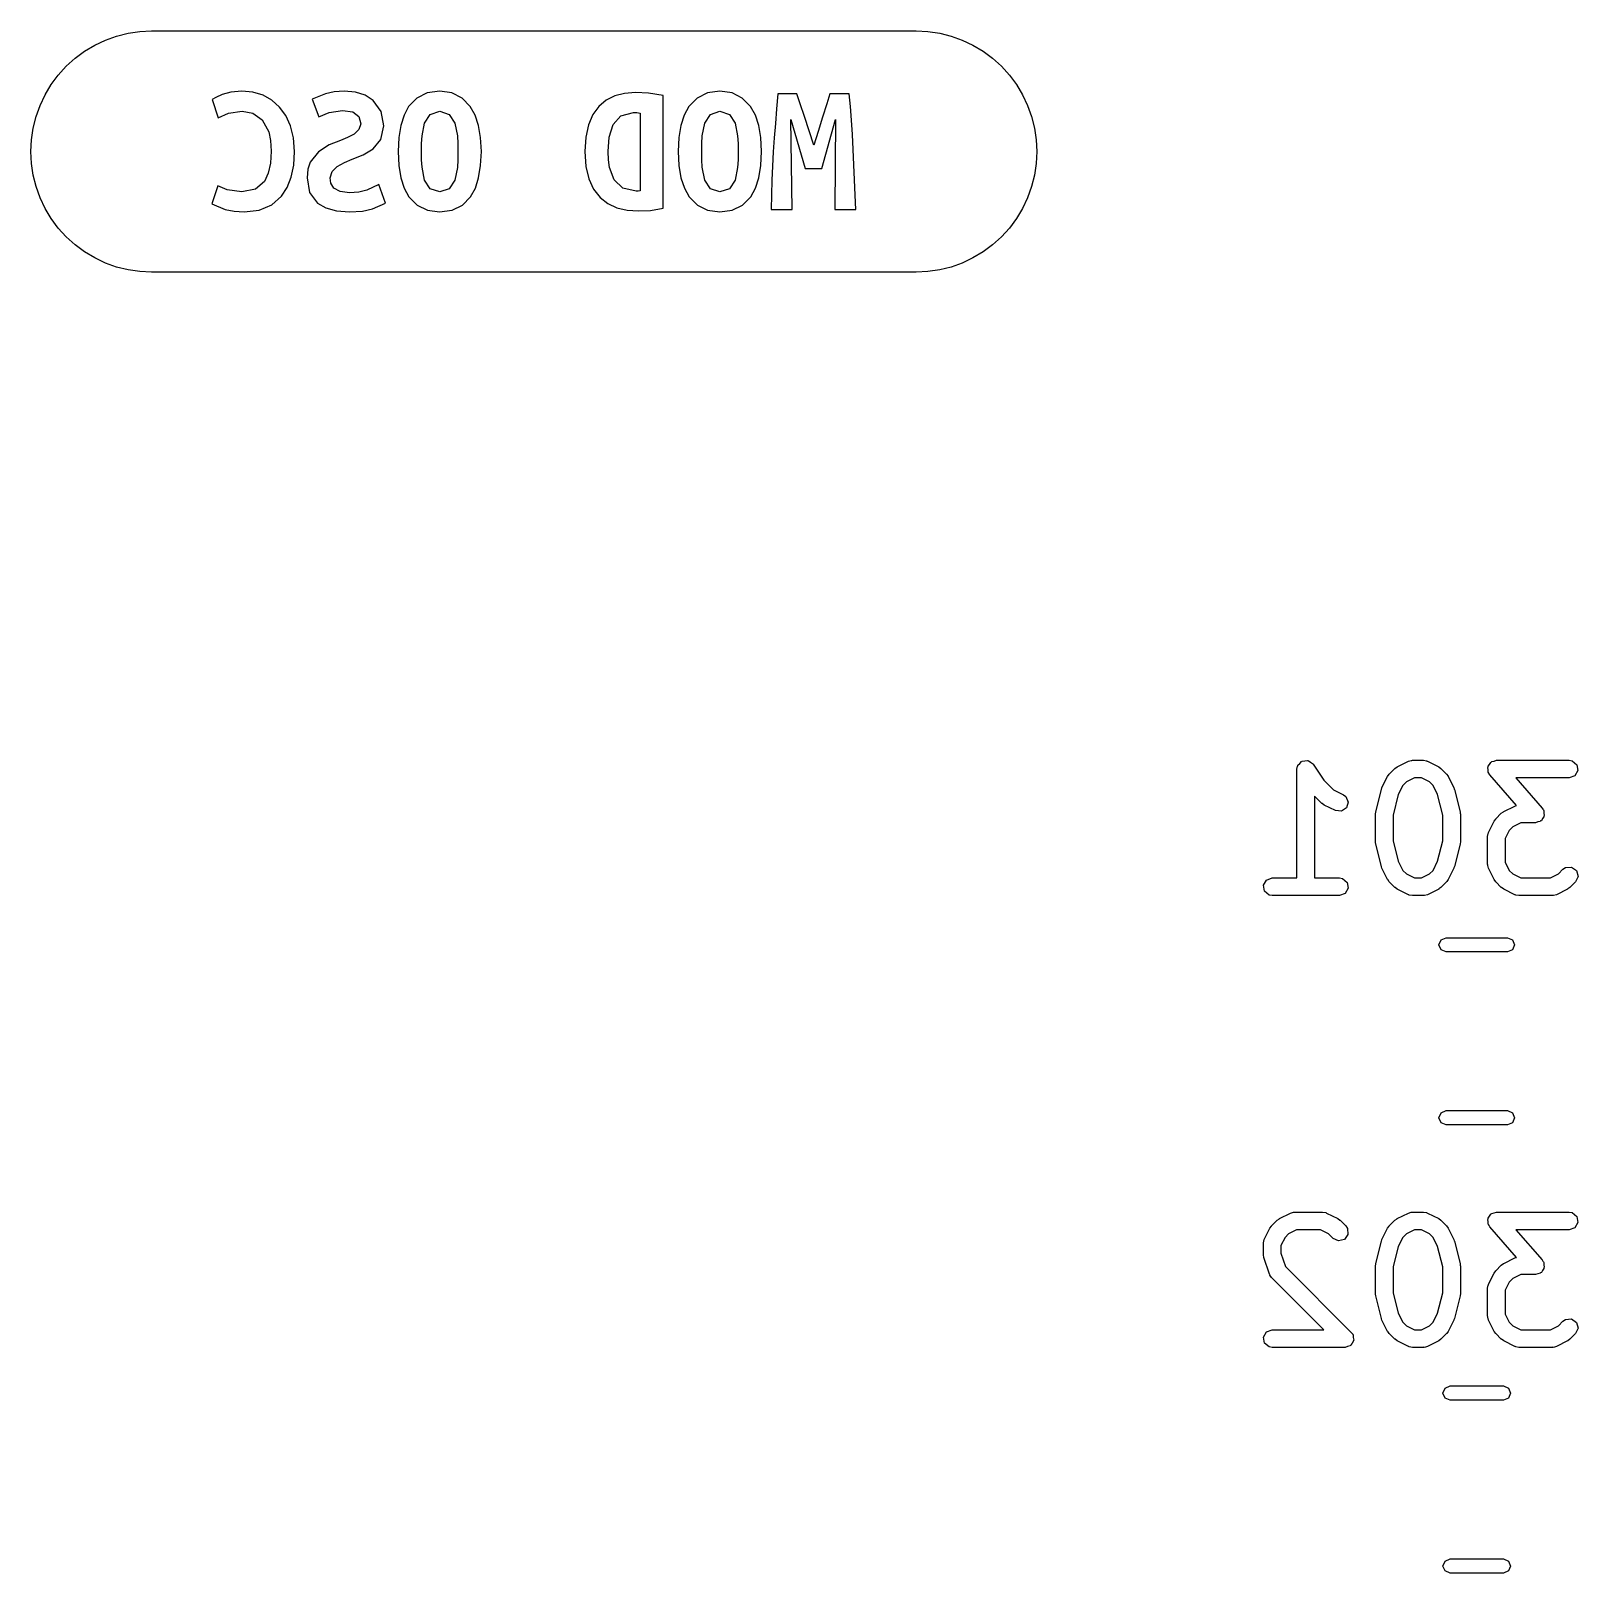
# Model space of a CAD drawing. Extents: x 88 to 206, y -135 to -60.
# Drawn here: x 107.87 to 121.01, y -95.75 to -82.65 of the extents above; entities that cross this region are included whole.
import ezdxf

# ---------------------------------------------------------------- set-up
doc = ezdxf.new("R2010")
doc.units = 0
doc.layers.add('BLACK', color=7, linetype='CONTINUOUS')

msp = doc.modelspace()

# ---------------------------------------------------------------- linework, layer by layer
at = {"layer": 'BLACK', "linetype": 'CONTINUOUS'}
for p, q in [((108.595, -82.6916), (108.693, -82.6671)), ((108.693, -82.6671), (108.793, -82.6523)), ((108.793, -82.6523), (108.893, -82.6474)), ((108.893, -82.6474), (115.389, -82.6474)), ((115.389, -82.6474), (115.489, -82.6523)), ((115.489, -82.6523), (115.589, -82.6671)), ((115.589, -82.6671), (115.687, -82.6916)), ((108.323, -82.8202), (108.41, -82.7685)), ((108.41, -82.7685), (108.501, -82.7255)), ((108.501, -82.7255), (108.595, -82.6916)), ((115.687, -82.6916), (115.781, -82.7255)), ((115.781, -82.7255), (115.872, -82.7685)), ((115.872, -82.7685), (115.959, -82.8202)), ((108.168, -82.9477), (108.243, -82.8802)), ((108.243, -82.8802), (108.323, -82.8202)), ((115.959, -82.8202), (116.039, -82.8802)), ((116.039, -82.8802), (116.114, -82.9477)), ((108.041, -83.1031), (108.1, -83.0223)), ((108.1, -83.0223), (108.168, -82.9477)), ((116.114, -82.9477), (116.182, -83.0223)), ((116.182, -83.0223), (116.241, -83.1031)), ((107.946, -83.2804), (107.989, -83.1894)), ((107.989, -83.1894), (108.041, -83.1031)), ((109.493, -83.1886), (109.44, -83.2124)), ((109.567, -83.1688), (109.493, -83.1886)), ((109.661, -83.16), (109.567, -83.1688)), ((109.754, -83.1686), (109.661, -83.16)), ((109.84, -83.1942), (109.754, -83.1686)), ((109.916, -83.2362), (109.84, -83.1942)), ((110.372, -83.1807), (110.258, -83.2267)), ((110.445, -83.1652), (110.372, -83.1807)), ((110.53, -83.16), (110.445, -83.1652)), ((110.627, -83.1687), (110.53, -83.16)), ((110.709, -83.1946), (110.627, -83.1687)), ((110.777, -83.2378), (110.709, -83.1946)), ((111.235, -83.1744), (111.147, -83.2175)), ((111.341, -83.16), (111.235, -83.1744)), ((111.444, -83.1744), (111.341, -83.16)), ((111.531, -83.2175), (111.444, -83.1744)), ((112.828, -83.1997), (112.754, -83.2364)), ((112.912, -83.1783), (112.828, -83.1997)), ((113.005, -83.1711), (112.912, -83.1783)), ((113.114, -83.1759), (113.005, -83.1711)), ((113.24, -83.195), (113.114, -83.1759)), ((113.24, -84.1538), (113.24, -83.195)), ((113.616, -83.1744), (113.528, -83.2175)), ((113.722, -83.16), (113.616, -83.1744)), ((113.825, -83.1744), (113.722, -83.16)), ((113.912, -83.2175), (113.825, -83.1744)), ((114.214, -83.1823), (114.203, -83.3093)), ((114.376, -83.1823), (114.214, -83.1823)), ((114.405, -83.2664), (114.376, -83.1823)), ((114.657, -83.1823), (114.629, -83.268)), ((114.819, -83.1823), (114.657, -83.1823)), ((114.83, -83.2898), (114.819, -83.1823)), ((116.241, -83.1031), (116.293, -83.1894)), ((116.293, -83.1894), (116.336, -83.2804)), ((107.912, -83.3751), (107.946, -83.2804)), ((109.44, -83.2124), (109.407, -83.2315)), ((109.407, -83.2315), (109.458, -83.3871)), ((109.546, -83.3466), (109.664, -83.3299)), ((109.664, -83.3299), (109.754, -83.3466)), ((109.981, -83.2942), (109.916, -83.2362)), ((110.034, -83.3674), (109.981, -83.2942)), ((110.258, -83.2267), (110.315, -83.3775)), ((110.403, -83.3394), (110.515, -83.3235)), ((110.515, -83.3235), (110.602, -83.3361)), ((110.602, -83.3361), (110.654, -83.3736)), ((110.844, -83.3307), (110.777, -83.2378)), ((110.866, -83.4537), (110.844, -83.3307)), ((111.077, -83.2894), (111.038, -83.3619)), ((111.147, -83.2175), (111.077, -83.2894)), ((111.26, -83.3569), (111.341, -83.3299)), ((111.341, -83.3299), (111.422, -83.3569)), ((111.601, -83.2894), (111.531, -83.2175)), ((111.642, -83.3619), (111.601, -83.2894)), ((112.692, -83.2894), (112.642, -83.3589)), ((112.754, -83.2364), (112.692, -83.2894)), ((113.459, -83.2894), (113.419, -83.3619)), ((113.528, -83.2175), (113.459, -83.2894)), ((113.641, -83.3569), (113.722, -83.3299)), ((113.722, -83.3299), (113.803, -83.3569)), ((113.983, -83.2894), (113.912, -83.2175)), ((114.023, -83.3619), (113.983, -83.2894)), ((114.203, -83.3093), (114.193, -83.4331)), ((114.44, -83.3751), (114.405, -83.2664)), ((114.629, -83.268), (114.594, -83.3807)), ((114.839, -83.4061), (114.83, -83.2898)), ((116.336, -83.2804), (116.37, -83.3751)), ((107.887, -83.4728), (107.912, -83.3751)), ((109.458, -83.3871), (109.546, -83.3466)), ((109.754, -83.3466), (109.832, -83.4021)), ((109.832, -83.4021), (109.888, -83.5061)), ((110.074, -83.4553), (110.034, -83.3674)), ((110.099, -83.5573), (110.074, -83.4553)), ((110.315, -83.3775), (110.403, -83.3394)), ((110.654, -83.3736), (110.671, -83.4363)), ((110.671, -83.4363), (110.655, -83.4863)), ((110.841, -83.5704), (110.866, -83.4537)), ((111.01, -83.45), (110.993, -83.5536)), ((111.038, -83.3619), (111.01, -83.45)), ((111.191, -83.5387), (111.213, -83.4299)), ((111.213, -83.4299), (111.26, -83.3569)), ((111.422, -83.3569), (111.469, -83.4307)), ((111.469, -83.4307), (111.491, -83.5395)), ((111.671, -83.45), (111.642, -83.3619)), ((111.689, -83.5536), (111.671, -83.45)), ((112.605, -83.445), (112.582, -83.5492)), ((112.642, -83.3589), (112.605, -83.445)), ((112.782, -83.549), (112.816, -83.4426)), ((112.816, -83.4426), (112.881, -83.3688)), ((112.881, -83.3688), (112.987, -83.341)), ((112.987, -83.341), (113.016, -83.3418)), ((113.016, -83.3418), (113.044, -83.3458)), ((113.044, -83.3458), (113.044, -84.0062)), ((113.391, -83.45), (113.374, -83.5536)), ((113.419, -83.3619), (113.391, -83.45)), ((113.572, -83.5387), (113.594, -83.4299)), ((113.594, -83.4299), (113.641, -83.3569)), ((113.803, -83.3569), (113.85, -83.4307)), ((113.85, -83.4307), (113.872, -83.5395)), ((114.053, -83.45), (114.023, -83.3619)), ((114.07, -83.5536), (114.053, -83.45)), ((114.193, -83.4331), (114.183, -83.5547)), ((114.335, -84.1649), (114.325, -83.4013)), ((114.325, -83.4013), (114.446, -83.8173)), ((114.479, -83.4958), (114.44, -83.3751)), ((114.594, -83.3807), (114.556, -83.5029)), ((114.589, -83.8173), (114.705, -83.4013)), ((114.705, -83.4013), (114.697, -84.1649)), ((114.847, -83.5287), (114.839, -83.4061)), ((116.37, -83.3751), (116.395, -83.4728)), ((107.868, -83.6728), (107.873, -83.5723)), ((107.873, -83.5723), (107.887, -83.4728)), ((109.888, -83.5061), (109.904, -83.5791)), ((109.904, -83.5791), (109.909, -83.668)), ((110.107, -83.6728), (110.099, -83.5573)), ((110.498, -83.5776), (110.402, -83.6164)), ((110.559, -83.5537), (110.498, -83.5776)), ((110.615, -83.5244), (110.559, -83.5537)), ((110.655, -83.4863), (110.615, -83.5244)), ((110.777, -83.649), (110.841, -83.5704)), ((110.993, -83.5536), (110.987, -83.6728)), ((111.187, -83.6035), (111.191, -83.5387)), ((111.491, -83.5395), (111.495, -83.6037)), ((111.695, -83.6728), (111.689, -83.5536)), ((112.582, -83.5492), (112.574, -83.6728)), ((112.773, -83.6728), (112.782, -83.549)), ((113.374, -83.5536), (113.368, -83.6728)), ((113.568, -83.6035), (113.572, -83.5387)), ((113.872, -83.5395), (113.876, -83.6037)), ((114.076, -83.6728), (114.07, -83.5536)), ((114.183, -83.5547), (114.175, -83.6752)), ((114.519, -83.6172), (114.479, -83.4958)), ((114.556, -83.5029), (114.519, -83.6172)), ((114.854, -83.6553), (114.847, -83.5287)), ((116.395, -83.4728), (116.409, -83.5723)), ((116.409, -83.5723), (116.414, -83.6728)), ((107.873, -83.7733), (107.868, -83.6728)), ((109.909, -83.668), (109.903, -83.7715)), ((110.101, -83.7888), (110.107, -83.6728)), ((110.31, -83.6736), (110.241, -83.7625)), ((110.402, -83.6164), (110.31, -83.6736)), ((110.598, -83.7379), (110.69, -83.7014)), ((110.69, -83.7014), (110.777, -83.649)), ((110.987, -83.6728), (110.993, -83.792)), ((111.185, -83.6728), (111.187, -83.6035)), ((111.187, -83.7419), (111.185, -83.6728)), ((111.495, -83.6037), (111.496, -83.6728)), ((111.496, -83.6728), (111.495, -83.7421)), ((111.689, -83.792), (111.695, -83.6728)), ((112.574, -83.6728), (112.583, -83.7992)), ((112.776, -83.7428), (112.773, -83.6728)), ((113.368, -83.6728), (113.374, -83.792)), ((113.567, -83.6728), (113.568, -83.6035)), ((113.568, -83.7419), (113.567, -83.6728)), ((113.876, -83.6037), (113.878, -83.6728)), ((113.878, -83.6728), (113.876, -83.7421)), ((114.07, -83.792), (114.076, -83.6728)), ((114.175, -83.6752), (114.169, -83.7954)), ((114.86, -83.7843), (114.854, -83.6553)), ((116.414, -83.6728), (116.409, -83.7733)), ((107.887, -83.8728), (107.873, -83.7733)), ((109.883, -83.8575), (109.851, -83.926)), ((109.903, -83.7715), (109.883, -83.8575)), ((110.08, -83.8907), (110.101, -83.7888)), ((110.221, -83.8226), (110.214, -83.8966)), ((110.241, -83.7625), (110.221, -83.8226)), ((110.409, -83.895), (110.426, -83.8411)), ((110.426, -83.8411), (110.471, -83.799)), ((110.471, -83.799), (110.531, -83.7657)), ((110.531, -83.7657), (110.598, -83.7379)), ((110.993, -83.792), (111.01, -83.8956)), ((111.191, -83.8062), (111.187, -83.7419)), ((111.213, -83.9149), (111.191, -83.8062)), ((111.491, -83.8069), (111.469, -83.9157)), ((111.495, -83.7421), (111.491, -83.8069)), ((111.672, -83.8956), (111.689, -83.792)), ((112.583, -83.7992), (112.609, -83.9054)), ((112.785, -83.8069), (112.776, -83.7428)), ((112.824, -83.9125), (112.785, -83.8069)), ((113.374, -83.792), (113.391, -83.8956)), ((113.572, -83.8062), (113.568, -83.7419)), ((113.594, -83.9149), (113.572, -83.8062)), ((113.872, -83.8069), (113.85, -83.9157)), ((113.876, -83.7421), (113.872, -83.8069)), ((114.053, -83.8956), (114.07, -83.792)), ((114.169, -83.7954), (114.163, -83.9165)), ((114.446, -83.8173), (114.589, -83.8173)), ((114.866, -83.9141), (114.86, -83.7843)), ((116.409, -83.7733), (116.395, -83.8728)), ((107.912, -83.9705), (107.887, -83.8728)), ((107.946, -84.0652), (107.912, -83.9705)), ((109.455, -83.9633), (109.406, -84.1173)), ((109.535, -83.9982), (109.455, -83.9633)), ((109.775, -83.9933), (109.661, -84.0157)), ((109.851, -83.926), (109.775, -83.9933)), ((109.998, -84.0522), (110.046, -83.9785)), ((110.046, -83.9785), (110.08, -83.8907)), ((110.214, -83.8966), (110.236, -84.0191)), ((110.416, -83.9419), (110.409, -83.895)), ((110.442, -83.9832), (110.416, -83.9419)), ((110.494, -84.0117), (110.442, -83.9832)), ((110.823, -83.9522), (110.721, -83.9998)), ((110.881, -84.111), (110.823, -83.9522)), ((111.01, -83.8956), (111.039, -83.9837)), ((111.039, -83.9837), (111.079, -84.0562)), ((111.261, -83.9887), (111.213, -83.9149)), ((111.341, -84.0157), (111.261, -83.9887)), ((111.422, -83.9887), (111.341, -84.0157)), ((111.469, -83.9157), (111.422, -83.9887)), ((111.604, -84.0562), (111.644, -83.9837)), ((111.644, -83.9837), (111.672, -83.8956)), ((112.609, -83.9054), (112.649, -83.9925)), ((112.649, -83.9925), (112.703, -84.0617)), ((112.897, -83.9824), (112.824, -83.9125)), ((113.009, -84.0078), (112.897, -83.9824)), ((113.391, -83.8956), (113.42, -83.9837)), ((113.42, -83.9837), (113.46, -84.0562)), ((113.642, -83.9887), (113.594, -83.9149)), ((113.722, -84.0157), (113.642, -83.9887)), ((113.803, -83.9887), (113.722, -84.0157)), ((113.85, -83.9157), (113.803, -83.9887)), ((113.985, -84.0562), (114.025, -83.9837)), ((114.025, -83.9837), (114.053, -83.8956)), ((114.163, -83.9165), (114.159, -84.0393)), ((114.871, -84.0419), (114.866, -83.9141)), ((116.37, -83.9705), (116.336, -84.0652)), ((116.395, -83.8728), (116.37, -83.9705)), ((107.989, -84.1562), (107.946, -84.0652)), ((109.406, -84.1173), (109.518, -84.1641)), ((109.661, -84.0157), (109.535, -83.9982)), ((109.808, -84.1707), (109.914, -84.1263)), ((109.914, -84.1263), (109.998, -84.0522)), ((110.236, -84.0191), (110.303, -84.1102)), ((110.303, -84.1102), (110.374, -84.152)), ((110.576, -84.022), (110.494, -84.0117)), ((110.655, -84.0165), (110.576, -84.022)), ((110.721, -83.9998), (110.655, -84.0165)), ((110.771, -84.1594), (110.881, -84.111)), ((111.079, -84.0562), (111.149, -84.1281)), ((111.534, -84.1281), (111.604, -84.0562)), ((112.703, -84.0617), (112.769, -84.1139)), ((112.769, -84.1139), (112.847, -84.1498)), ((113.027, -84.0078), (113.009, -84.0078)), ((113.044, -84.0062), (113.027, -84.0078)), ((113.46, -84.0562), (113.53, -84.1281)), ((113.915, -84.1281), (113.985, -84.0562)), ((114.159, -84.0393), (114.156, -84.1649)), ((114.876, -84.1649), (114.871, -84.0419)), ((116.336, -84.0652), (116.293, -84.1562)), ((108.041, -84.2425), (107.989, -84.1562)), ((108.1, -84.3233), (108.041, -84.2425)), ((109.518, -84.1641), (109.594, -84.1802)), ((109.594, -84.1802), (109.68, -84.1856)), ((109.68, -84.1856), (109.808, -84.1707)), ((110.374, -84.152), (110.464, -84.1772)), ((110.464, -84.1772), (110.576, -84.1856)), ((110.576, -84.1856), (110.686, -84.179)), ((110.686, -84.179), (110.771, -84.1594)), ((111.149, -84.1281), (111.236, -84.1712)), ((111.236, -84.1712), (111.339, -84.1856)), ((111.339, -84.1856), (111.446, -84.1712)), ((111.446, -84.1712), (111.534, -84.1281)), ((112.847, -84.1498), (112.934, -84.1707)), ((112.934, -84.1707), (113.03, -84.1776)), ((113.03, -84.1776), (113.132, -84.1721)), ((113.132, -84.1721), (113.24, -84.1538)), ((113.53, -84.1281), (113.617, -84.1712)), ((113.617, -84.1712), (113.721, -84.1856)), ((113.721, -84.1856), (113.827, -84.1712)), ((113.827, -84.1712), (113.915, -84.1281)), ((114.156, -84.1649), (114.335, -84.1649)), ((114.697, -84.1649), (114.876, -84.1649)), ((116.241, -84.2425), (116.182, -84.3233)), ((116.293, -84.1562), (116.241, -84.2425)), ((108.168, -84.3979), (108.1, -84.3233)), ((116.182, -84.3233), (116.114, -84.3979)), ((108.243, -84.4654), (108.168, -84.3979)), ((108.323, -84.5254), (108.243, -84.4654)), ((116.039, -84.4654), (115.959, -84.5254)), ((116.114, -84.3979), (116.039, -84.4654)), ((108.41, -84.5771), (108.323, -84.5254)), ((108.501, -84.6201), (108.41, -84.5771)), ((108.595, -84.654), (108.501, -84.6201)), ((115.781, -84.6201), (115.687, -84.654)), ((115.872, -84.5771), (115.781, -84.6201)), ((115.959, -84.5254), (115.872, -84.5771)), ((108.693, -84.6785), (108.595, -84.654)), ((108.793, -84.6933), (108.693, -84.6785)), ((108.893, -84.6982), (108.793, -84.6933)), ((115.389, -84.6982), (108.893, -84.6982)), ((115.489, -84.6933), (115.389, -84.6982)), ((115.589, -84.6785), (115.489, -84.6933)), ((115.687, -84.654), (115.589, -84.6785)), ((118.649, -88.8727), (118.663, -88.856)), ((118.663, -88.856), (118.667, -88.8553)), ((118.667, -88.8553), (118.67, -88.8523)), ((118.67, -88.8523), (118.692, -88.8509)), ((118.692, -88.8509), (118.713, -88.8471)), ((118.713, -88.8471), (118.717, -88.8493)), ((118.717, -88.8493), (118.721, -88.849)), ((118.721, -88.849), (118.739, -88.8619)), ((119.476, -88.9015), (119.571, -88.8539)), ((119.571, -88.8539), (119.596, -88.8465)), ((119.596, -88.8465), (119.601, -88.8475)), ((119.601, -88.8475), (119.605, -88.846)), ((119.605, -88.846), (119.7, -88.846)), ((119.7, -88.846), (119.726, -88.8505)), ((119.726, -88.8505), (119.729, -88.8534)), ((119.729, -88.8534), (119.734, -88.8539)), ((119.734, -88.8539), (119.829, -88.9015)), ((120.276, -88.8615), (120.28, -88.8568)), ((120.28, -88.8568), (120.3, -88.8529)), ((120.3, -88.8529), (120.319, -88.846)), ((120.319, -88.846), (120.938, -88.846)), ((120.938, -88.846), (120.964, -88.8505)), ((120.964, -88.8505), (121.003, -88.8835)), ((118.625, -88.921), (118.63, -88.8953)), ((118.625, -89.846), (118.625, -88.921)), ((118.63, -88.8953), (118.632, -88.892)), ((118.632, -88.892), (118.633, -88.8877)), ((118.633, -88.8877), (118.649, -88.8727)), ((118.739, -88.8619), (118.757, -88.8728)), ((118.757, -88.8728), (118.759, -88.8768)), ((118.759, -88.8768), (118.762, -88.8794)), ((118.762, -88.8794), (118.854, -89.0161)), ((119.347, -89.0779), (119.395, -88.9827)), ((119.395, -88.9827), (119.408, -88.9647)), ((119.408, -88.9647), (119.409, -88.9632)), ((119.409, -88.9632), (119.457, -88.9156)), ((119.457, -88.9156), (119.475, -88.9027)), ((119.475, -88.9027), (119.476, -88.9015)), ((119.829, -88.9015), (119.847, -88.9149)), ((119.847, -88.9149), (119.848, -88.9156)), ((119.848, -88.9156), (119.896, -88.9632)), ((119.896, -88.9632), (119.909, -88.9816)), ((119.909, -88.9816), (119.91, -88.9827)), ((119.91, -88.9827), (119.958, -89.0779)), ((120.245, -88.908), (120.248, -88.9028)), ((120.249, -88.9279), (120.245, -88.908)), ((120.248, -88.8968), (120.261, -88.881)), ((120.248, -88.9028), (120.248, -88.8968)), ((120.249, -88.9481), (120.249, -88.9279)), ((120.254, -88.9554), (120.249, -88.9481)), ((120.254, -88.9585), (120.254, -88.9554)), ((120.257, -88.9607), (120.254, -88.9585)), ((120.263, -88.9704), (120.257, -88.9607)), ((120.261, -88.881), (120.271, -88.8635)), ((120.49, -89.2306), (120.263, -88.9704)), ((120.271, -88.8635), (120.276, -88.8615)), ((120.986, -88.9784), (120.938, -88.996)), ((121.012, -88.934), (120.986, -88.9784)), ((121.003, -88.8835), (121.012, -88.934)), ((118.854, -89.0161), (118.935, -89.0974)), ((118.935, -89.0974), (119.019, -89.1396)), ((119.294, -89.2837), (119.342, -89.0933)), ((119.342, -89.0933), (119.347, -89.0814)), ((119.347, -89.0814), (119.347, -89.0779)), ((119.524, -89.0606), (119.485, -89.1376)), ((119.554, -89.0302), (119.524, -89.0606)), ((119.622, -88.996), (119.554, -89.0302)), ((119.682, -88.996), (119.622, -88.996)), ((119.751, -89.0302), (119.682, -88.996)), ((119.781, -89.0606), (119.751, -89.0302)), ((119.82, -89.1376), (119.781, -89.0606)), ((119.958, -89.0779), (119.961, -89.0903)), ((119.961, -89.0903), (119.963, -89.0933)), ((119.963, -89.0933), (120.011, -89.2837)), ((120.938, -88.996), (120.484, -88.996)), ((120.484, -88.996), (120.709, -89.2525)), ((118.837, -89.2121), (118.775, -89.1497)), ((118.775, -89.1497), (118.775, -89.846)), ((118.839, -89.2128), (118.837, -89.2121)), ((118.857, -89.2262), (118.839, -89.2128)), ((118.952, -89.2738), (118.857, -89.2262)), ((119.046, -89.2514), (119.003, -89.2796)), ((119.019, -89.1396), (119.04, -89.1551)), ((119.04, -89.1551), (119.061, -89.2022)), ((119.061, -89.2022), (119.046, -89.2514)), ((119.485, -89.1376), (119.442, -89.3112)), ((119.863, -89.3112), (119.82, -89.1376)), ((120.381, -89.2825), (120.476, -89.2349)), ((120.476, -89.2349), (120.49, -89.2306)), ((120.709, -89.2525), (120.715, -89.2622)), ((119.003, -89.2796), (118.952, -89.2738)), ((119.292, -89.3019), (119.294, -89.2872)), ((119.292, -89.54), (119.292, -89.3019)), ((119.294, -89.2872), (119.294, -89.2837)), ((119.442, -89.3112), (119.442, -89.5308)), ((119.863, -89.5308), (119.863, -89.3112)), ((120.011, -89.2837), (120.012, -89.2987)), ((120.012, -89.2987), (120.013, -89.3019)), ((120.013, -89.3019), (120.013, -89.54)), ((120.252, -89.4589), (120.3, -89.3636)), ((120.3, -89.3636), (120.313, -89.3456)), ((120.313, -89.3456), (120.314, -89.3441)), ((120.314, -89.3441), (120.361, -89.2965)), ((120.361, -89.2965), (120.38, -89.2837)), ((120.38, -89.2837), (120.381, -89.2825)), ((120.527, -89.3769), (120.459, -89.4112)), ((120.652, -89.3769), (120.527, -89.3769)), ((120.671, -89.37), (120.652, -89.3769)), ((120.691, -89.3661), (120.671, -89.37)), ((120.695, -89.3614), (120.691, -89.3661)), ((120.701, -89.3594), (120.695, -89.3614)), ((120.711, -89.3419), (120.701, -89.3594)), ((120.723, -89.3261), (120.711, -89.3419)), ((120.715, -89.2622), (120.717, -89.2644)), ((120.717, -89.2644), (120.718, -89.2675)), ((120.718, -89.2675), (120.722, -89.2748)), ((120.722, -89.2748), (120.723, -89.295)), ((120.723, -89.295), (120.726, -89.315)), ((120.726, -89.315), (120.723, -89.3201)), ((120.723, -89.3201), (120.723, -89.3261)), ((120.244, -89.4924), (120.249, -89.4668)), ((120.244, -89.7305), (120.244, -89.4924)), ((120.249, -89.4668), (120.251, -89.4633)), ((120.251, -89.4633), (120.252, -89.4589)), ((120.428, -89.4416), (120.394, -89.5101)), ((120.394, -89.5101), (120.394, -89.7128)), ((120.459, -89.4112), (120.428, -89.4416)), ((119.293, -89.5433), (119.292, -89.54)), ((119.294, -89.5582), (119.293, -89.5433)), ((119.342, -89.7487), (119.294, -89.5582)), ((119.442, -89.5308), (119.485, -89.7043)), ((119.82, -89.7043), (119.863, -89.5308)), ((120.011, -89.5582), (119.963, -89.7487)), ((120.013, -89.54), (120.011, -89.5548)), ((120.011, -89.5548), (120.011, -89.5582)), ((119.344, -89.7516), (119.342, -89.7487)), ((119.347, -89.764), (119.344, -89.7516)), ((119.395, -89.8593), (119.347, -89.764)), ((119.485, -89.7043), (119.524, -89.7813)), ((119.781, -89.7813), (119.82, -89.7043)), ((119.958, -89.764), (119.91, -89.8593)), ((119.963, -89.7487), (119.958, -89.7605)), ((119.958, -89.7605), (119.958, -89.764)), ((120.246, -89.7347), (120.244, -89.7305)), ((120.245, -89.7391), (120.246, -89.7347)), ((120.252, -89.764), (120.245, -89.7391)), ((120.3, -89.8593), (120.252, -89.764)), ((120.394, -89.7128), (120.428, -89.7813)), ((120.846, -89.8117), (120.885, -89.7727)), ((120.885, -89.7727), (120.906, -89.7578)), ((120.906, -89.7578), (120.958, -89.7533)), ((120.958, -89.7533), (121, -89.7827)), ((118.34, -89.908), (118.366, -89.8635)), ((118.349, -89.9585), (118.34, -89.908)), ((118.366, -89.8635), (118.414, -89.846)), ((118.414, -89.846), (118.625, -89.846)), ((118.775, -89.846), (118.986, -89.846)), ((118.986, -89.846), (119.011, -89.8505)), ((119.011, -89.8505), (119.051, -89.8835)), ((119.051, -89.8835), (119.06, -89.934)), ((119.396, -89.8604), (119.395, -89.8593)), ((119.409, -89.8788), (119.396, -89.8604)), ((119.457, -89.9264), (119.409, -89.8788)), ((119.524, -89.7813), (119.554, -89.8117)), ((119.554, -89.8117), (119.622, -89.846)), ((119.622, -89.846), (119.682, -89.846)), ((119.682, -89.846), (119.751, -89.8117)), ((119.751, -89.8117), (119.781, -89.7813)), ((119.896, -89.8788), (119.848, -89.9264)), ((119.897, -89.8773), (119.896, -89.8788)), ((119.91, -89.8593), (119.897, -89.8773)), ((120.301, -89.8604), (120.3, -89.8593)), ((120.314, -89.8788), (120.301, -89.8604)), ((120.361, -89.9264), (120.314, -89.8788)), ((120.428, -89.7813), (120.459, -89.8117)), ((120.459, -89.8117), (120.527, -89.846)), ((120.527, -89.846), (120.778, -89.846)), ((120.778, -89.846), (120.846, -89.8117)), ((120.991, -89.8788), (120.944, -89.9264)), ((121.013, -89.8323), (120.991, -89.8788)), ((121, -89.7827), (121.013, -89.8323)), ((118.389, -89.9915), (118.349, -89.9585)), ((118.414, -89.996), (118.389, -89.9915)), ((118.986, -89.996), (118.414, -89.996)), ((119.034, -89.9784), (118.986, -89.996)), ((119.06, -89.934), (119.034, -89.9784)), ((119.458, -89.9271), (119.457, -89.9264)), ((119.476, -89.9404), (119.458, -89.9271)), ((119.571, -89.9881), (119.476, -89.9404)), ((119.576, -89.9886), (119.571, -89.9881)), ((119.579, -89.9915), (119.576, -89.9886)), ((119.605, -89.996), (119.579, -89.9915)), ((119.7, -89.996), (119.605, -89.996)), ((119.704, -89.9944), (119.7, -89.996)), ((119.709, -89.9955), (119.704, -89.9944)), ((119.734, -89.9881), (119.709, -89.9955)), ((119.829, -89.9404), (119.734, -89.9881)), ((119.83, -89.9393), (119.829, -89.9404)), ((119.848, -89.9264), (119.83, -89.9393)), ((120.363, -89.9271), (120.361, -89.9264)), ((120.381, -89.9404), (120.363, -89.9271)), ((120.476, -89.9881), (120.381, -89.9404)), ((120.48, -89.9886), (120.476, -89.9881)), ((120.484, -89.9915), (120.48, -89.9886)), ((120.51, -89.996), (120.484, -89.9915)), ((120.795, -89.996), (120.51, -89.996)), ((120.799, -89.9944), (120.795, -89.996)), ((120.804, -89.9955), (120.799, -89.9944)), ((120.829, -89.9881), (120.804, -89.9955)), ((120.924, -89.9404), (120.829, -89.9881)), ((120.925, -89.9393), (120.924, -89.9404)), ((120.944, -89.9264), (120.925, -89.9393)), ((119.831, -90.4136), (119.849, -90.3712)), ((119.849, -90.456), (119.831, -90.4136)), ((119.849, -90.3712), (119.891, -90.3536)), ((119.891, -90.3536), (120.414, -90.3536)), ((120.414, -90.3536), (120.456, -90.3712)), ((120.456, -90.3712), (120.474, -90.4136)), ((120.474, -90.4136), (120.456, -90.456)), ((119.891, -90.4736), (119.849, -90.456)), ((120.414, -90.4736), (119.891, -90.4736)), ((120.456, -90.456), (120.414, -90.4736)), ((119.831, -91.8836), (119.849, -91.8412)), ((119.849, -91.8412), (119.891, -91.8236)), ((119.891, -91.8236), (120.414, -91.8236)), ((120.414, -91.8236), (120.456, -91.8412)), ((120.456, -91.8412), (120.474, -91.8836)), ((119.849, -91.926), (119.831, -91.8836)), ((119.891, -91.9436), (119.849, -91.926)), ((120.414, -91.9436), (119.891, -91.9436)), ((120.456, -91.926), (120.414, -91.9436)), ((120.474, -91.8836), (120.456, -91.926)), ((118.408, -92.8047), (118.409, -92.8032)), ((118.409, -92.8032), (118.457, -92.7556)), ((118.457, -92.7556), (118.475, -92.7427)), ((118.475, -92.7427), (118.476, -92.7415)), ((118.476, -92.7415), (118.571, -92.6939)), ((118.571, -92.6939), (118.596, -92.6865)), ((118.596, -92.6865), (118.601, -92.6875)), ((118.601, -92.6875), (118.605, -92.686)), ((118.605, -92.686), (118.843, -92.686)), ((118.843, -92.686), (118.869, -92.6905)), ((118.869, -92.6905), (118.872, -92.6934)), ((118.872, -92.6934), (118.876, -92.6939)), ((118.876, -92.6939), (118.972, -92.7415)), ((118.972, -92.7415), (118.99, -92.7549)), ((118.99, -92.7549), (118.991, -92.7556)), ((118.991, -92.7556), (119.039, -92.8032)), ((119.039, -92.8032), (119.054, -92.8245)), ((119.408, -92.8047), (119.409, -92.8032)), ((119.409, -92.8032), (119.457, -92.7556)), ((119.457, -92.7556), (119.475, -92.7427)), ((119.475, -92.7427), (119.476, -92.7415)), ((119.476, -92.7415), (119.571, -92.6939)), ((119.571, -92.6939), (119.596, -92.6865)), ((119.596, -92.6865), (119.601, -92.6875)), ((119.601, -92.6875), (119.605, -92.686)), ((119.605, -92.686), (119.7, -92.686)), ((119.7, -92.686), (119.726, -92.6905)), ((119.726, -92.6905), (119.729, -92.6934)), ((119.729, -92.6934), (119.734, -92.6939)), ((119.734, -92.6939), (119.829, -92.7415)), ((119.829, -92.7415), (119.847, -92.7549)), ((119.847, -92.7549), (119.848, -92.7556)), ((119.848, -92.7556), (119.896, -92.8032)), ((119.896, -92.8032), (119.909, -92.8216)), ((120.245, -92.748), (120.248, -92.7428)), ((120.249, -92.7679), (120.245, -92.748)), ((120.248, -92.7368), (120.261, -92.721)), ((120.248, -92.7428), (120.248, -92.7368)), ((120.249, -92.7881), (120.249, -92.7679)), ((120.254, -92.7954), (120.249, -92.7881)), ((120.254, -92.7985), (120.254, -92.7954)), ((120.257, -92.8007), (120.254, -92.7985)), ((120.263, -92.8104), (120.257, -92.8007)), ((120.261, -92.721), (120.271, -92.7035)), ((120.271, -92.7035), (120.276, -92.7015)), ((120.276, -92.7015), (120.28, -92.6968)), ((120.28, -92.6968), (120.3, -92.6929)), ((120.3, -92.6929), (120.319, -92.686)), ((120.319, -92.686), (120.938, -92.686)), ((120.938, -92.686), (120.964, -92.6905)), ((120.964, -92.6905), (121.003, -92.7235)), ((121.012, -92.774), (120.986, -92.8184)), ((121.003, -92.7235), (121.012, -92.774)), ((118.339, -92.9515), (118.344, -92.9258)), ((118.344, -92.9258), (118.347, -92.9224)), ((118.347, -92.9179), (118.395, -92.8227)), ((118.347, -92.9224), (118.347, -92.9179)), ((118.395, -92.8227), (118.408, -92.8047)), ((118.524, -92.9006), (118.489, -92.9692)), ((118.554, -92.8702), (118.524, -92.9006)), ((118.622, -92.836), (118.554, -92.8702)), ((118.825, -92.836), (118.622, -92.836)), ((118.894, -92.8702), (118.825, -92.836)), ((118.933, -92.9093), (118.894, -92.8702)), ((118.979, -92.9309), (118.933, -92.9093)), ((119.029, -92.9177), (118.979, -92.9309)), ((119.058, -92.8756), (119.029, -92.9177)), ((119.054, -92.8245), (119.058, -92.8756)), ((119.294, -93.1237), (119.342, -92.9333)), ((119.342, -92.9333), (119.347, -92.9214)), ((119.347, -92.9179), (119.395, -92.8227)), ((119.347, -92.9214), (119.347, -92.9179)), ((119.395, -92.8227), (119.408, -92.8047)), ((119.524, -92.9006), (119.485, -92.9776)), ((119.554, -92.8702), (119.524, -92.9006)), ((119.622, -92.836), (119.554, -92.8702)), ((119.682, -92.836), (119.622, -92.836)), ((119.751, -92.8702), (119.682, -92.836)), ((119.781, -92.9006), (119.751, -92.8702)), ((119.82, -92.9776), (119.781, -92.9006)), ((119.909, -92.8216), (119.91, -92.8227)), ((119.91, -92.8227), (119.958, -92.9179)), ((119.958, -92.9179), (119.961, -92.9303)), ((119.961, -92.9303), (119.963, -92.9333)), ((119.963, -92.9333), (120.011, -93.1237)), ((120.49, -93.0706), (120.263, -92.8104)), ((120.938, -92.836), (120.484, -92.836)), ((120.484, -92.836), (120.709, -93.0925)), ((120.986, -92.8184), (120.938, -92.836)), ((118.339, -93.0467), (118.339, -92.9515)), ((118.34, -93.0482), (118.339, -93.0467)), ((118.343, -93.0704), (118.34, -93.0482)), ((118.489, -92.9692), (118.489, -93.0345)), ((118.489, -93.0345), (118.527, -93.149)), ((119.485, -92.9776), (119.442, -93.1512)), ((119.863, -93.1512), (119.82, -92.9776)), ((118.391, -93.2133), (118.343, -93.0704)), ((118.527, -93.149), (119.086, -93.7079)), ((119.292, -93.1419), (119.294, -93.1272)), ((119.292, -93.38), (119.292, -93.1419)), ((119.294, -93.1272), (119.294, -93.1237)), ((119.442, -93.1512), (119.442, -93.3708)), ((119.863, -93.3708), (119.863, -93.1512)), ((120.011, -93.1237), (120.012, -93.1387)), ((120.012, -93.1387), (120.013, -93.1419)), ((120.013, -93.1419), (120.013, -93.38)), ((120.3, -93.2036), (120.313, -93.1856)), ((120.313, -93.1856), (120.314, -93.1841)), ((120.314, -93.1841), (120.361, -93.1365)), ((120.361, -93.1365), (120.38, -93.1237)), ((120.38, -93.1237), (120.381, -93.1225)), ((120.381, -93.1225), (120.476, -93.0749)), ((120.476, -93.0749), (120.49, -93.0706)), ((120.711, -93.1819), (120.701, -93.1994)), ((120.709, -93.0925), (120.715, -93.1022)), ((120.723, -93.1661), (120.711, -93.1819)), ((120.715, -93.1022), (120.717, -93.1044)), ((120.717, -93.1044), (120.718, -93.1075)), ((120.718, -93.1075), (120.722, -93.1148)), ((120.722, -93.1148), (120.723, -93.135)), ((120.723, -93.135), (120.726, -93.155)), ((120.726, -93.155), (120.723, -93.1601)), ((120.723, -93.1601), (120.723, -93.1661)), ((118.394, -93.2168), (118.391, -93.2133)), ((118.394, -93.2212), (118.394, -93.2168)), ((118.409, -93.2426), (118.394, -93.2212)), ((118.852, -93.686), (118.409, -93.2426)), ((120.244, -93.3324), (120.249, -93.3068)), ((120.249, -93.3068), (120.251, -93.3033)), ((120.251, -93.3033), (120.252, -93.2989)), ((120.252, -93.2989), (120.3, -93.2036)), ((120.428, -93.2816), (120.394, -93.3501)), ((120.459, -93.2512), (120.428, -93.2816)), ((120.527, -93.2169), (120.459, -93.2512)), ((120.652, -93.2169), (120.527, -93.2169)), ((120.671, -93.21), (120.652, -93.2169)), ((120.691, -93.2061), (120.671, -93.21)), ((120.695, -93.2014), (120.691, -93.2061)), ((120.701, -93.1994), (120.695, -93.2014)), ((119.293, -93.3833), (119.292, -93.38)), ((119.294, -93.3982), (119.293, -93.3833)), ((119.342, -93.5887), (119.294, -93.3982)), ((119.442, -93.3708), (119.485, -93.5443)), ((119.82, -93.5443), (119.863, -93.3708)), ((120.011, -93.3982), (119.963, -93.5887)), ((120.013, -93.38), (120.011, -93.3948)), ((120.011, -93.3948), (120.011, -93.3982)), ((120.244, -93.5705), (120.244, -93.3324)), ((120.394, -93.3501), (120.394, -93.5528)), ((119.344, -93.5916), (119.342, -93.5887)), ((119.347, -93.604), (119.344, -93.5916)), ((119.485, -93.5443), (119.524, -93.6213)), ((119.781, -93.6213), (119.82, -93.5443)), ((119.963, -93.5887), (119.958, -93.6005)), ((120.246, -93.5747), (120.244, -93.5705)), ((120.245, -93.5791), (120.246, -93.5747)), ((120.252, -93.604), (120.245, -93.5791)), ((120.394, -93.5528), (120.428, -93.6213)), ((118.34, -93.748), (118.366, -93.7035)), ((118.366, -93.7035), (118.414, -93.686)), ((118.414, -93.686), (118.852, -93.686)), ((119.086, -93.7079), (119.096, -93.7214)), ((119.096, -93.7214), (119.098, -93.7235)), ((119.098, -93.7235), (119.099, -93.7255)), ((119.395, -93.6993), (119.347, -93.604)), ((119.396, -93.7004), (119.395, -93.6993)), ((119.409, -93.7188), (119.396, -93.7004)), ((119.457, -93.7664), (119.409, -93.7188)), ((119.524, -93.6213), (119.554, -93.6517)), ((119.554, -93.6517), (119.622, -93.686)), ((119.622, -93.686), (119.682, -93.686)), ((119.682, -93.686), (119.751, -93.6517)), ((119.751, -93.6517), (119.781, -93.6213)), ((119.896, -93.7188), (119.848, -93.7664)), ((119.897, -93.7173), (119.896, -93.7188)), ((119.91, -93.6993), (119.897, -93.7173)), ((119.958, -93.604), (119.91, -93.6993)), ((119.958, -93.6005), (119.958, -93.604)), ((120.3, -93.6993), (120.252, -93.604)), ((120.301, -93.7004), (120.3, -93.6993)), ((120.314, -93.7188), (120.301, -93.7004)), ((120.361, -93.7664), (120.314, -93.7188)), ((120.428, -93.6213), (120.459, -93.6517)), ((120.459, -93.6517), (120.527, -93.686)), ((120.527, -93.686), (120.778, -93.686)), ((120.778, -93.686), (120.846, -93.6517)), ((120.846, -93.6517), (120.885, -93.6127)), ((120.885, -93.6127), (120.906, -93.5978)), ((120.906, -93.5978), (120.958, -93.5933)), ((120.991, -93.7188), (120.944, -93.7664)), ((120.958, -93.5933), (121, -93.6227)), ((121.013, -93.6723), (120.991, -93.7188)), ((121, -93.6227), (121.013, -93.6723)), ((118.349, -93.7985), (118.34, -93.748)), ((118.389, -93.8315), (118.349, -93.7985)), ((118.414, -93.836), (118.389, -93.8315)), ((119.033, -93.836), (118.414, -93.836)), ((119.055, -93.8283), (119.033, -93.836)), ((119.076, -93.8224), (119.055, -93.8283)), ((119.078, -93.8196), (119.076, -93.8224)), ((119.082, -93.8184), (119.078, -93.8196)), ((119.093, -93.7989), (119.082, -93.8184)), ((119.106, -93.7804), (119.093, -93.7989)), ((119.099, -93.7255), (119.101, -93.7293)), ((119.101, -93.7293), (119.103, -93.7518)), ((119.103, -93.7518), (119.107, -93.774)), ((119.107, -93.774), (119.105, -93.777)), ((119.105, -93.777), (119.106, -93.7804)), ((119.458, -93.7671), (119.457, -93.7664)), ((119.476, -93.7804), (119.458, -93.7671)), ((119.571, -93.8281), (119.476, -93.7804)), ((119.576, -93.8286), (119.571, -93.8281)), ((119.579, -93.8315), (119.576, -93.8286)), ((119.605, -93.836), (119.579, -93.8315)), ((119.7, -93.836), (119.605, -93.836)), ((119.704, -93.8344), (119.7, -93.836)), ((119.709, -93.8355), (119.704, -93.8344)), ((119.734, -93.8281), (119.709, -93.8355)), ((119.829, -93.7804), (119.734, -93.8281)), ((119.83, -93.7793), (119.829, -93.7804)), ((119.848, -93.7664), (119.83, -93.7793)), ((120.363, -93.7671), (120.361, -93.7664)), ((120.381, -93.7804), (120.363, -93.7671)), ((120.476, -93.8281), (120.381, -93.7804)), ((120.48, -93.8286), (120.476, -93.8281)), ((120.484, -93.8315), (120.48, -93.8286)), ((120.51, -93.836), (120.484, -93.8315)), ((120.795, -93.836), (120.51, -93.836)), ((120.799, -93.8344), (120.795, -93.836)), ((120.804, -93.8355), (120.799, -93.8344)), ((120.829, -93.8281), (120.804, -93.8355)), ((120.924, -93.7804), (120.829, -93.8281)), ((120.925, -93.7793), (120.924, -93.7804)), ((120.944, -93.7664), (120.925, -93.7793)), ((119.865, -94.2236), (119.883, -94.1812)), ((119.883, -94.266), (119.865, -94.2236)), ((119.883, -94.1812), (119.925, -94.1636)), ((119.925, -94.1636), (120.379, -94.1636)), ((120.379, -94.1636), (120.422, -94.1812)), ((120.422, -94.1812), (120.439, -94.2236)), ((120.439, -94.2236), (120.422, -94.266)), ((119.925, -94.2836), (119.883, -94.266)), ((120.379, -94.2836), (119.925, -94.2836)), ((120.422, -94.266), (120.379, -94.2836)), ((119.865, -95.6936), (119.883, -95.6512)), ((119.883, -95.736), (119.865, -95.6936)), ((119.883, -95.6512), (119.925, -95.6336)), ((119.925, -95.6336), (120.379, -95.6336)), ((120.379, -95.6336), (120.422, -95.6512)), ((120.422, -95.6512), (120.439, -95.6936)), ((120.439, -95.6936), (120.422, -95.736)), ((119.925, -95.7536), (119.883, -95.736)), ((120.379, -95.7536), (119.925, -95.7536)), ((120.422, -95.736), (120.379, -95.7536))]:
    msp.add_line(p, q, dxfattribs=at)

doc.saveas('drawing.dxf')
